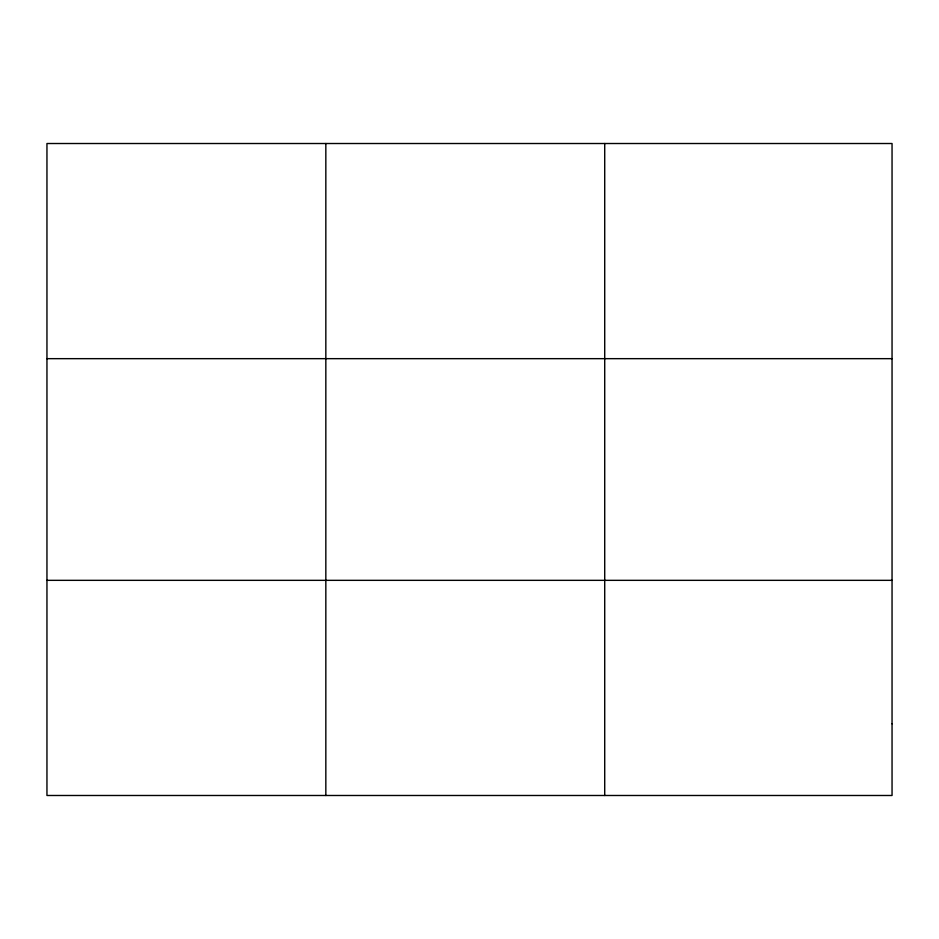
<?xml version="1.0" encoding="UTF-8"?>
<svg xmlns="http://www.w3.org/2000/svg" width="939" height="939" viewBox="0 0 939 939"><rect width="100%" height="100%" fill="white"/><g stroke="black" fill="none" stroke-linecap="round" stroke-linejoin="round"><path stroke-width="1.41" d="M325.833 143.514L325.833 795.486M604.716 143.514L604.716 795.486M46.95 358.663L892.05 358.663M46.95 580.337L892.05 580.337M892.05 723.769L892.05 795.486L46.95 795.486L46.95 143.514L892.05 143.514L892.05 723.769"/></g></svg>
